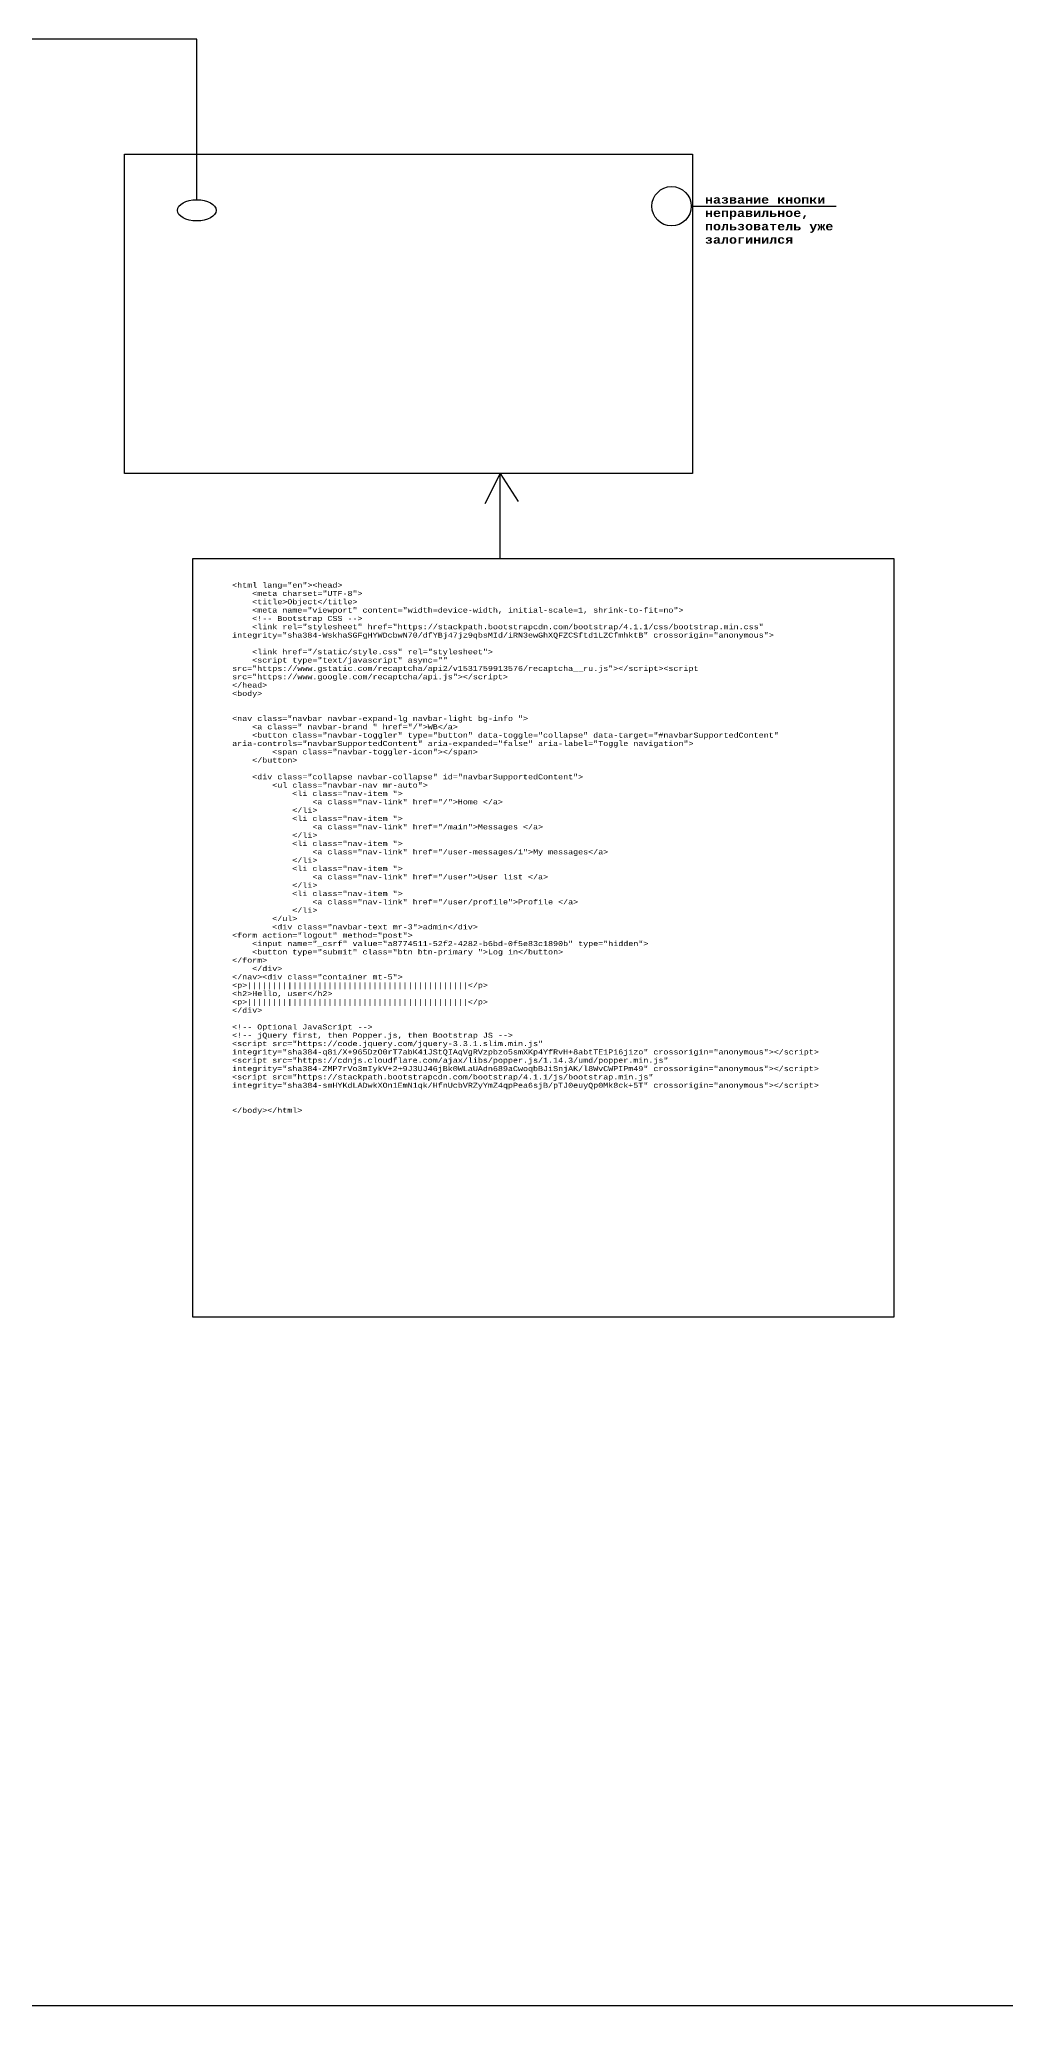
# Model space of a CAD drawing. Header units: millimetres. Extents: x 2495 to 4485, y 2746 to 3935.
# Drawn here: x 3128 to 3490, y 3049 to 3786 of the extents above; entities that cross this region are included whole.
import ezdxf

# ---------------------------------------------------------------- set-up
doc = ezdxf.new("R2010")
doc.units = ezdxf.units.MM
doc.styles.get("Standard").update_dxf_attribs({"font": 'arial.ttf'})
picture_1 = doc.add_image_def('image1.jpg', size_in_pixel=(1920, 1080))

msp = doc.modelspace()

# ---------------------------------------------------------------- linework, layer by layer
at = {"color": 1, "lineweight": 30}
for p, q in [((3372.48, 3723.3), (3426.82, 3723.3)), ((3550.68, 3048.65), (3070.63, 3048.65))]:
    msp.add_line(p, q, dxfattribs=at)
for points in [[(3187.17, 3725.74), (3187.17, 3785.9), (2797.49, 3785.9)], [(3300.84, 3591.29), (3300.84, 3623.05), (3295.25, 3611.85), (3300.84, 3623.05), (3307.55, 3612.58)]]:
    msp.add_lwpolyline(points, dxfattribs=at)
at = {"color": 4, "lineweight": 30}
msp.add_lwpolyline([(3185.65, 3591.29), (3448.33, 3591.29), (3448.33, 3306.77), (3185.65, 3306.77)], close=True, dxfattribs=at)
at = {"color": 1, "lineweight": 30}
msp.add_circle((3365.1, 3723.3), 7.38, dxfattribs=at)
msp.add_ellipse((3187.17, 3721.77), major_axis=(-7.26, 0), ratio=0.546943, dxfattribs=at)

# ---------------------------------------------------------------- texts
at = {"attachment_point": 1}
for s, width, insert, char_height in [('{\\fCourier New|b1|i0|c204|p49;\\C1;название кнопки неправильное\\fCourier New|b1|i0|c0|p49;, \\fCourier New|b1|i0|c204|p49;пользователь уже залогинился }', 48.321, (3377.6, 3727.28), 3), ('{\\fCourier New|b0|i0|c204|p49;\\H0.75x;\\C23;\\c3307724;<html lang="en"><head>^J    <meta charset="UTF-8">^J    <title>Object</title>^J    <meta name="viewport" content="width=device-width, initial-scale=1, shrink-to-fit=no">^J    <!-- Bootstrap CSS -->^J    <link rel="stylesheet" href="https://stackpath.bootstrapcdn.com/bootstrap/4.1.1/css/bootstrap.min.css" integrity="sha384-WskhaSGFgHYWDcbwN70/dfYBj47jz9qbsMId/iRN3ewGhXQFZCSftd1LZCfmhktB" crossorigin="anonymous">^J^J    <link href="/static/style.css" rel="stylesheet">^J    <script type="text/javascript" async="" src="https://www.gstatic.com/recaptcha/api2/v1531759913576/recaptcha__ru.js"></script><script src="https://www.google.com/recaptcha/api.js"></script>^J</head>^J<body>^J^J^J<nav class="navbar navbar-expand-lg navbar-light bg-info ">^J    <a class=" navbar-brand " href="/">WB</a>^J    <button class="navbar-toggler" type="button" data-toggle="collapse" data-target="#navbarSupportedContent" aria-controls="navbarSupportedContent" aria-expanded="false" aria-label="Toggle navigation">^J        <span class="navbar-toggler-icon"></span>^J    </button>^J^J    <div class="collapse navbar-collapse" id="navbarSupportedContent">^J        <ul class="navbar-nav mr-auto">^J            <li class="nav-item ">^J                <a class="nav-link" href="/">Home </a>^J            </li>^J            <li class="nav-item ">^J                <a class="nav-link" href="/main">Messages </a>^J            </li>^J            <li class="nav-item ">^J                <a class="nav-link" href="/user-messages/1">My messages</a>^J            </li>^J            <li class="nav-item ">^J                <a class="nav-link" href="/user">User list </a>^J            </li>^J            <li class="nav-item ">^J                <a class="nav-link" href="/user/profile">Profile </a>^J            </li>^J        </ul>^J        <div class="navbar-text mr-3">admin</div>^J<form action="logout" method="post">^J    <input name="_csrf" value="a8774511-52f2-4282-b6bd-0f5e83c1890b" type="hidden">^J    <button type="submit" class="btn btn-primary ">Log in</button>^J</form>^J    </div>^J</nav><div class="container mt-5">^J<p>||||||||||||||||||||||||||||||||||||||||||||</p>^J<h2>Hello, user</h2>^J<p>||||||||||||||||||||||||||||||||||||||||||||</p>^J</div>^J^J<!-- Optional JavaScript -->^J<!-- jQuery first, then Popper.js, then Bootstrap JS -->^J<script src="https://code.jquery.com/jquery-3.3.1.slim.min.js" integrity="sha384-q8i/X+965DzO0rT7abK41JStQIAqVgRVzpbzo5smXKp4YfRvH+8abtTE1Pi6jizo" crossorigin="anonymous"></script>^J<script src="https://cdnjs.cloudflare.com/ajax/libs/popper.js/1.14.3/umd/popper.min.js" integrity="sha384-ZMP7rVo3mIykV+2+9J3UJ46jBk0WLaUAdn689aCwoqbBJiSnjAK/l8WvCWPIPm49" crossorigin="anonymous"></script>^J<script src="https://stackpath.bootstrapcdn.com/bootstrap/4.1.1/js/bootstrap.min.js" integrity="sha384-smHYKdLADwkXOn1EmN1qk/HfnUcbVRZyYmZ4qpPea6sjB/pTJ0euyQp0Mk8ck+5T" crossorigin="anonymous"></script>^J^J^J</body></html>}', 231.4471, (3200.43, 3582.21), 2.5)]:
    msp.add_mtext_dynamic_manual_height_columns(s, width=width, gutter_width=12.5, heights=[0], dxfattribs=dict(at, insert=insert, char_height=char_height))

# ---------------------------------------------------------------- pictures from other files: only their frames are drawn
image = msp.add_image(picture_1, insert=(3160.12, 3623.05), size_in_units=(212.86, 119.73))
image.dxf.flags = 7

doc.saveas('drawing.dxf')
